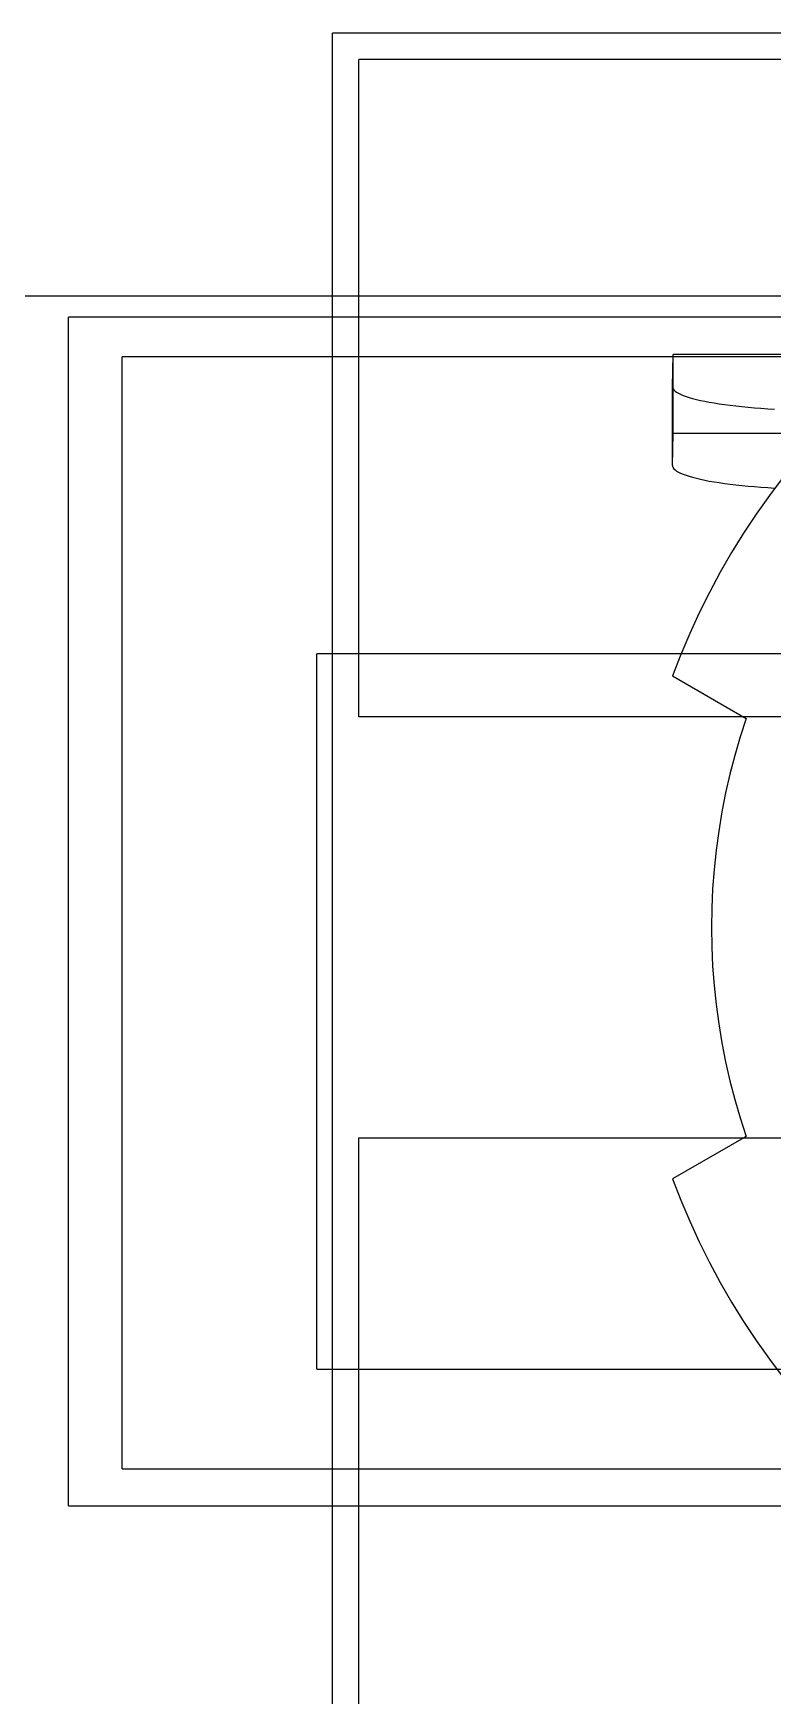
# Model space of a CAD drawing. Extents: x 0 to 144, y 0 to 203.
# Drawn here: x 24.73 to 38.75, y 43 to 74.51 of the extents above; entities that cross this region are included whole.
import ezdxf

# ---------------------------------------------------------------- set-up
doc = ezdxf.new("R2010")
doc.units = 0
doc.layers.add('-15N-THT. THIẾT BỊ ĐÓNG MỞ', color=40, linetype='CONTINUOUS')

# ---------------------------------------------------------------- blocks, each defined once
blk = doc.blocks.new('06 - N - SC VSD CHIẾU TRÊN ATV630U07~55N4')
at = {"layer": '-15N-THT. THIẾT BỊ ĐÓNG MỞ'}
for p, q in [((-41.598, -190.789), (-41.598, -128.49)), ((42.118, -128.49), (-41.598, -128.49)), ((-41.598, -128.49), (-41.598, -128.49)), ((41.619, -128.988), (-41.1, -128.988)), ((-41.1, -141.448), (-41.1, -128.988)), ((-41.1, -128.988), (-41.1, -128.988)), ((58.044, -133.474), (-58.045, -133.474)), ((-3.466, -133.873), (-46.606, -133.873)), ((-46.606, -133.873), (-46.606, -133.873)), ((-46.606, -156.4), (-46.606, -133.873)), ((-4.486, -134.62), (-45.585, -134.62)), ((-45.585, -155.7), (-45.585, -134.62)), ((-45.585, -134.62), (-45.585, -134.62)), ((-35.155, -135.186), (-35.14, -134.578)), ((-28.66, -134.578), (-35.14, -134.578)), ((-35.14, -136.073), (-35.14, -134.578)), ((-35.155, -135.186), (-35.155, -135.186)), ((-35.155, -135.186), (-35.155, -135.186)), ((-35.155, -135.186), (-35.155, -135.187)), ((-35.155, -136.681), (-35.155, -135.186)), ((-35.155, -135.187), (-35.155, -135.187)), ((-35.155, -135.187), (-35.152, -135.209)), ((-35.155, -136.682), (-35.155, -135.187)), ((-35.152, -135.209), (-35.143, -135.23)), ((-35.143, -135.23), (-35.127, -135.251)), ((-35.127, -135.251), (-35.104, -135.272)), ((-35.104, -135.272), (-35.076, -135.292)), ((-35.076, -135.292), (-35.04, -135.313)), ((-35.04, -135.313), (-34.999, -135.333)), ((-34.999, -135.333), (-34.951, -135.353)), ((-34.951, -135.353), (-34.897, -135.372)), ((-34.897, -135.372), (-34.838, -135.392)), ((-34.838, -135.392), (-34.772, -135.41)), ((-34.772, -135.41), (-34.701, -135.429)), ((-34.701, -135.429), (-34.625, -135.447)), ((-34.625, -135.447), (-34.543, -135.464)), ((-34.543, -135.464), (-34.456, -135.481)), ((-34.456, -135.481), (-34.364, -135.497)), ((-34.364, -135.497), (-34.267, -135.512)), ((-34.267, -135.512), (-34.166, -135.527)), ((-34.166, -135.527), (-34.061, -135.541)), ((-34.061, -135.541), (-33.951, -135.554)), ((-33.951, -135.554), (-33.838, -135.566)), ((-33.838, -135.566), (-33.72, -135.578)), ((-33.72, -135.578), (-33.599, -135.588)), ((-33.599, -135.588), (-33.476, -135.598)), ((-33.476, -135.598), (-33.349, -135.607)), ((-33.349, -135.607), (-33.22, -135.615)), ((-35.155, -136.681), (-35.14, -136.073)), ((-28.66, -136.073), (-35.14, -136.073)), ((-35.155, -136.681), (-35.155, -136.681)), ((-35.155, -136.681), (-35.155, -136.681)), ((-35.155, -136.681), (-35.155, -136.682)), ((-35.155, -136.682), (-35.155, -136.682)), ((-35.155, -136.682), (-35.152, -136.704)), ((-35.152, -136.704), (-35.143, -136.725)), ((-35.143, -136.725), (-35.127, -136.746)), ((-35.127, -136.746), (-35.104, -136.767)), ((-35.104, -136.767), (-35.076, -136.787)), ((-35.076, -136.787), (-35.04, -136.808)), ((-35.04, -136.808), (-34.999, -136.828)), ((-34.999, -136.828), (-34.951, -136.848)), ((-34.951, -136.848), (-34.897, -136.867)), ((-34.897, -136.867), (-34.838, -136.887)), ((-34.838, -136.887), (-34.772, -136.905)), ((-34.772, -136.905), (-34.701, -136.924)), ((-34.701, -136.924), (-34.625, -136.942)), ((-34.625, -136.942), (-34.543, -136.959)), ((-34.543, -136.959), (-34.456, -136.976)), ((-34.456, -136.976), (-34.364, -136.992)), ((-34.364, -136.992), (-34.267, -137.007)), ((-34.267, -137.007), (-34.166, -137.022)), ((-34.166, -137.022), (-34.061, -137.036)), ((-34.061, -137.036), (-33.951, -137.049)), ((-33.951, -137.049), (-33.838, -137.061)), ((-33.055, -136.905), (-33.316, -137.25)), ((-33.838, -137.061), (-33.72, -137.072)), ((-33.72, -137.072), (-33.599, -137.083)), ((-33.599, -137.083), (-33.476, -137.093)), ((-33.316, -137.25), (-33.567, -137.603)), ((-33.476, -137.093), (-33.349, -137.102)), ((-33.349, -137.102), (-33.22, -137.11)), ((-33.567, -137.603), (-33.806, -137.963)), ((-33.806, -137.963), (-34.034, -138.331)), ((-34.034, -138.331), (-34.25, -138.705)), ((-34.25, -138.705), (-34.454, -139.087)), ((-34.454, -139.087), (-34.647, -139.474)), ((-34.647, -139.474), (-34.827, -139.867)), ((-34.827, -139.867), (-34.995, -140.266)), ((-8.174, -140.252), (-41.897, -140.252)), ((-41.897, -140.252), (-41.897, -140.252)), ((-41.897, -153.808), (-41.897, -140.252)), ((-34.995, -140.266), (-35.151, -140.669)), ((-35.151, -140.669), (-33.757, -141.474)), ((-35.151, -140.669), (-35.151, -140.669)), ((-32.482, -141.448), (-41.1, -141.448)), ((-41.1, -141.448), (-41.1, -141.448)), ((-33.757, -141.474), (-33.87, -141.823)), ((-33.757, -141.474), (-33.757, -141.474)), ((-33.87, -141.823), (-33.973, -142.175)), ((-33.973, -142.175), (-34.065, -142.529)), ((-34.065, -142.529), (-34.147, -142.887)), ((-34.147, -142.887), (-34.218, -143.247)), ((-34.218, -143.247), (-34.278, -143.609)), ((-34.278, -143.609), (-34.327, -143.972)), ((-34.327, -143.972), (-34.365, -144.337)), ((-34.365, -144.337), (-34.393, -144.702)), ((-34.393, -144.702), (-34.41, -145.069)), ((-34.41, -145.069), (-34.415, -145.435)), ((-34.415, -145.435), (-34.415, -145.435)), ((-34.415, -145.435), (-34.41, -145.802)), ((-34.41, -145.802), (-34.393, -146.168)), ((-34.393, -146.168), (-34.365, -146.534)), ((-34.365, -146.534), (-34.327, -146.899)), ((-34.327, -146.899), (-34.278, -147.262)), ((-34.278, -147.262), (-34.218, -147.624)), ((-34.218, -147.624), (-34.147, -147.984)), ((-34.147, -147.984), (-34.065, -148.341)), ((-34.065, -148.341), (-33.973, -148.696)), ((-33.973, -148.696), (-33.87, -149.048)), ((-33.87, -149.048), (-33.757, -149.397)), ((-41.1, -149.422), (-32.482, -149.422)), ((-41.1, -190.789), (-41.1, -149.422)), ((-41.1, -149.422), (-41.1, -149.422)), ((-33.801, -149.422), (-35.151, -150.201)), ((-33.795, -149.419), (-33.801, -149.422)), ((-33.789, -149.415), (-33.795, -149.419)), ((-33.782, -149.411), (-33.789, -149.415)), ((-33.776, -149.408), (-33.782, -149.411)), ((-33.77, -149.404), (-33.776, -149.408)), ((-33.763, -149.401), (-33.77, -149.404)), ((-33.757, -149.397), (-33.763, -149.401)), ((-33.757, -149.397), (-33.757, -149.397)), ((-35.151, -150.201), (-34.995, -150.605)), ((-35.151, -150.201), (-35.151, -150.201)), ((-34.995, -150.605), (-34.827, -151.004)), ((-34.827, -151.004), (-34.647, -151.397)), ((-34.647, -151.397), (-34.454, -151.784)), ((-34.454, -151.784), (-34.25, -152.165)), ((-34.25, -152.165), (-34.034, -152.54)), ((-34.034, -152.54), (-33.806, -152.907)), ((-33.806, -152.907), (-33.567, -153.268)), ((-33.567, -153.268), (-33.316, -153.621)), ((-33.316, -153.621), (-33.055, -153.965)), ((-41.897, -153.808), (-41.897, -153.808)), ((-41.897, -153.808), (-8.174, -153.808)), ((-45.585, -155.7), (-4.486, -155.7)), ((-45.585, -155.7), (-45.585, -155.7)), ((-46.606, -156.4), (-46.606, -156.4)), ((-46.606, -156.4), (-3.466, -156.4))]:
    blk.add_line(p, q, dxfattribs=at)

msp = doc.modelspace()

# ---------------------------------------------------------------- block references
msp.add_blockref('06 - N - SC VSD CHIẾU TRÊN ATV630U07~55N4', (72, 203))

doc.saveas('drawing.dxf')
